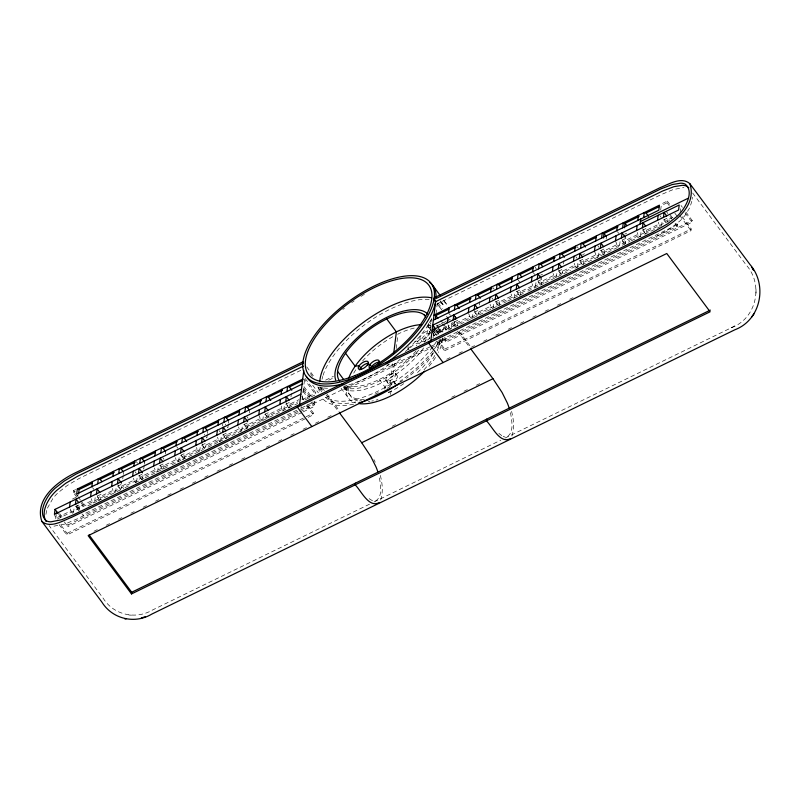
<?xml version="1.0" encoding="UTF-8"?>
<svg xmlns="http://www.w3.org/2000/svg" width="800" height="800" viewBox="0 0 800 800"><rect width="100%" height="100%" fill="white"/><g stroke="black" fill="none" stroke-linecap="round" stroke-linejoin="round"><path stroke-width="0.6" stroke-dasharray="4 3" d="M692.65 193.01L746.15 264.93C763.9 284.61 756.62 318.67 731.2 327.81L505.28 437.98M692.15 199.25L692.32 197.24M56.23 514.88L55.61 519.92L298 401.74M307.18 404.66L313.49 413.14L313.28 414.83L66.83 535.01L67.04 533.32L60.02 523.9M301.99 412.43L67.86 526.6L68.07 524.92L65.96 522.09M76.74 497.08L73.23 492.36L73.44 490.68L75.68 489.59M73.5 512.97L74.19 507.36L80.07 504.49L79.38 510.1M94.67 501.59L95.22 497.11L101.1 494.24L100.41 499.84M115.56 492.46L116.25 486.85L122.13 483.99L121.58 488.47M122.75 478.94L123.16 475.58M123.3 474.46L123.57 472.22M136.59 482.2L137.27 476.6L142.18 474.21M142.47 479.34L143.16 473.73M144.19 465.33L143.78 468.69L141.81 469.65M144.33 464.21L144.6 461.97M157.61 471.95L158.3 466.35L164.18 463.48L163.5 469.08M165.35 453.95L165.63 451.71M178.64 461.7L179.33 456.09L185.21 453.22L184.52 458.83M199.67 451.44L200.36 445.84L206.24 442.97L205.69 447.45M207.27 434.57L206.86 437.93L204.19 434.34M207.41 433.45L207.68 431.21M220.7 441.19L221.39 435.58L226.29 433.19M222.56 426.06L222.83 423.82M226.58 438.32L227.27 432.72M228.3 424.31L227.89 427.67L225.22 424.08M228.44 423.19L228.71 420.95M241.73 430.93L242.41 425.33L247.32 422.94M247.61 428.07L248.3 422.46M249.46 412.94L249.74 410.7M262.75 420.68L263.44 415.08L269.32 412.21L268.64 417.81M281.51 406.07L281.24 408.31L283.04 410.74M283.78 410.43L284.47 404.82L290.35 401.95L289.66 407.56M290.97 396.91L291.38 393.55M300.96 408.7L301.24 406.46M302.06 399.74L303.71 386.29L311.43 396.66M303.96 384.28L304.74 377.89L315.96 392.98L315.76 394.66L302.28 401.23M303.11 411.88L314.31 406.42L314.52 404.74L312.42 401.91M392.45 363.82L391.24 373.73L392.84 375.88L394.56 361.87M390.55 394.54L390.94 391.35A5.99 2.66 -36.6 0 0 393.52 389.67M396.19 348.56L397.98 334.03A53.95 23.95 -36.6 0 1 415.08 327.86M433.03 338.13L433.74 332.37M436.01 313.88L437.25 303.8L441.52 309.54M343.87 386.38L346.09 389.36L442.02 342.58L442.23 340.9A56.95 25.28 -36.6 0 0 442.38 338.86M682.09 216.7L691.21 228.95L691 230.64L444.55 350.81L444.75 349.13L438.44 340.65M685.93 212.07L692.24 220.55L692.03 222.23L445.58 342.41L445.79 340.73L443.68 337.9M451.36 327.65L451.91 323.17L457.79 320.3L457.1 325.91M454.84 321.55L454.56 323.8L456.36 326.22M472.25 318.52L472.94 312.92L478.82 310.05L478.27 314.53M479.44 305.01L479.85 301.65M493.28 308.27L493.96 302.66L499.85 299.8L499.16 305.4M514.3 298.01L514.99 292.41L520.87 289.54L520.19 295.15M535.47 286.64L536.02 282.16L541.9 279.29L541.21 284.89M556.36 277.51L557.05 271.9L562.93 269.03L562.38 273.52M563.55 263.99L563.96 260.63M577.39 267.25L578.08 261.65L583.96 258.78L583.27 264.38M598.42 257L599.1 251.39L604.99 248.53L604.3 254.13M606.16 239L606.43 236.76M619.58 245.62L620.13 241.14L626.01 238.27L625.33 243.88M640.47 236.49L641.16 230.89L647.04 228.02L646.49 232.5M660.68 210.12L661.23 205.63L667.11 202.77L667.32 201.09L660.58 204.37M661.5 226.24L662.19 220.63L668.07 217.76L667.52 222.25M430.83 346.45L677.3 226.26L677.5 224.57L675.4 221.75M680.12 212.75L680.67 208.27M45.92 514.37L46.75 510.22M436.96 305.04L437.17 303.84L660.93 194.72L672.99 189.63L683.98 187.48M691.82 201.34L689.87 207.47L685.09 215.33A27.51 12.21 -36.6 0 1 679.87 220.99L670.72 228.22L655.77 236.74M380.69 500.05C383.24 492.01 382.43 483.27 380.27 475.23M511.95 436.04C514.5 428 513.69 419.26 511.53 411.22M47.4 508.17L52.98 498.29A27.51 12.21 -36.6 0 1 58.2 492.63L67.35 485.41L79 478.54L301.51 369.99M405.66 351.3L408.45 348.98L410.05 351.14M431.26 329.99L429.52 331.44L431.12 333.59M400.76 358.87L394.26 364.29L387.08 365.07M433.73 331.42L435.47 329.97M731.2 327.81L735.14 325.57M73.23 492.36L75.19 491.41M72.41 499.09L77.31 496.7M325.64 380.13L333.44 376.33M436.93 325.86L445.86 321.51M446.96 320.97L450.28 319.35M540.56 275.2L542.52 274.25M582.62 254.69L584.58 253.74M624.67 234.19L626.63 233.23M328.74 380.2L333.25 378M72.76 513.28L70.96 510.85L55.82 518.24L54.42 514.4M76.14 506.07L76.84 507.99L91.99 500.6L93.79 503.02M97.17 495.81L97.87 497.73L113.02 490.35L114.82 492.77M117.85 484.6L118.9 487.48L134.04 480.09L135.85 482.52M139.23 475.31L139.93 477.22L155.07 469.84L156.88 472.26M160.26 465.05L160.95 466.97L176.1 459.58L177.9 462.01M181.28 454.8L181.98 456.72L197.13 449.33L198.93 451.75M201.96 443.58L203.01 446.46L218.16 439.08L219.96 441.5M223.34 434.29L224.04 436.21L239.18 428.82L240.99 431.25M244.37 424.04L245.07 425.95L260.21 418.57L262.01 420.99M265.4 413.78L266.09 415.7L281.24 408.31L280.54 406.4M286.07 402.57L287.12 405.45L299.02 399.64M432.14 330.21L433.53 334.05L448.68 326.66L450.48 329.09M471.51 318.83L469.71 316.41L454.56 323.8L453.86 321.88M474.54 310.66L475.59 313.54L490.74 306.16L493.14 309.39M495.92 301.37L496.62 303.29L511.76 295.9L513.57 298.33M516.95 291.12L517.64 293.03L532.79 285.65L534.59 288.07M537.97 280.86L538.67 282.78L553.82 275.39L555.62 277.82M558.65 269.65L559.7 272.53L574.85 265.14L577.25 268.37M580.03 260.35L580.73 262.27L595.87 254.89L597.68 257.31M601.06 250.1L601.76 252.02L616.9 244.63L618.71 247.06M622.09 239.85L622.78 241.76L637.93 234.38L639.73 236.8M642.76 228.63L643.81 231.51L658.96 224.12L660.16 225.74M664.14 219.34L664.84 221.26L673.49 217.03M302.49 399.55L315.96 392.98M433.33 335.73L669.55 220.55M87.82 505.81L96.8 501.43M97.93 500.88L123.75 488.29M124.87 487.74L130.49 485M134.98 482.81L143.96 478.43M145.09 477.88L167.54 466.93M172.03 464.74L181.02 460.36M182.14 459.81L203.47 449.41M207.96 447.22L218.07 442.29M219.19 441.74L297.79 403.42M448.15 330.1L459.38 324.62M460.5 324.07L486.32 311.48M487.45 310.93L496.43 306.55M497.55 306.01L506.53 301.63M507.66 301.08L523.38 293.41M527.87 291.22L533.48 288.48M534.61 287.94L543.59 283.56M544.71 283.01L570.54 270.42M575.03 268.23L580.64 265.49M581.77 264.94L606.47 252.89M607.59 252.35L617.7 247.42M622.19 245.23L630.05 241.4M631.17 240.85L643.52 234.83M644.64 234.28L660.36 226.61M296.97 410.14L83.63 514.17L83.42 515.85L81.95 513.88M301.46 407.95L314.93 401.38L314.73 403.06L313.32 401.17M677.5 224.57L446.2 337.37L445.99 339.05L444.59 337.16M429.96 346.88L77.15 518.9L65.08 523.99L54.09 526.14A27.51 12.21 -36.6 0 1 52.44 526.01M68.07 524.92L298.84 412.39M299.96 411.84L314.52 404.74M445.79 340.73L692.24 220.55M67.04 533.32L313.49 413.14M444.75 349.13L691.21 228.95M93.96 531.26L97.31 529.62M106.26 525.26L109.62 523.62M118.56 519.26L121.92 517.62M130.86 513.26L134.22 511.62M143.17 507.26L146.52 505.62M155.47 501.26L158.82 499.63M167.77 495.26L171.13 493.63M180.07 489.26L183.43 487.63M192.38 483.26L195.73 481.63M204.68 477.27L208.03 475.63M216.98 471.27L220.34 469.63M229.28 465.27L232.64 463.63M241.58 459.27L244.94 457.63M253.89 453.27L257.24 451.63M266.19 447.27L269.54 445.63M278.49 441.27L281.85 439.63M290.79 435.27L294.15 433.64M303.1 429.27L306.45 427.64M315.41 423.27L318.77 421.63M327.75 417.25L331.12 415.61M374.87 394.27L378.24 392.63M387.21 388.25L390.58 386.61M399.55 382.24L402.92 380.59M446.66 359.26L450.02 357.63M458.97 353.26L462.32 351.63M471.27 347.26L474.62 345.63M483.57 341.27L486.93 339.63M495.87 335.27L499.23 333.63M508.18 329.27L511.53 327.63M520.48 323.27L523.83 321.63M532.78 317.27L536.14 315.63M545.08 311.27L548.44 309.63M557.38 305.27L560.74 303.64M569.69 299.27L573.04 297.64M392.21 426.27L395.57 424.63M404.55 420.25L407.91 418.61M451.67 397.27L455.03 395.63M464.01 391.26L467.37 389.61M476.35 385.24L479.72 383.6M369.54 504.17L152.58 609.97C135.92 619.89 113.77 615.08 103.37 598.52L49.13 525.6M374.02 501.98L500.79 440.17M128.82 615.03L131.46 615.16M302.73 379.1L304.54 379.57L315.76 394.66M501.8 435.62L498.87 433.39M369.12 498.64L371.87 500.38A27.37 9.56 64 0 0 375.3 501.14C383.36 496.66 380.39 484.21 379.23 476.63M681.02 205.47L682.42 207.35M685.02 212.8L692.03 222.23M679.78 215.55L691 230.64M667.32 201.09L670.12 204.86M667.11 202.77L669.21 205.59M674.82 213.14L677.63 216.91M669.79 214.2L672.6 217.97M666.08 211.17L667.88 213.59M669.95 216.38L672.16 219.34M675.09 223.29L677.3 226.26M664.84 221.26L666.04 222.87M659.99 215.72L661.19 217.34M643.81 231.51L645.61 233.93M617.41 231.61L618.75 233.4M622.78 241.76L624.59 244.19M597.71 245.61L598.92 247.23M601.76 252.02L604.16 255.25M577.12 246.65L578.32 248.27M580.73 262.27L581.93 263.89M575.88 256.74L577.08 258.35M559.7 272.53L561.5 274.95M535.06 267.16L536.26 268.77M533.3 272.62L534.64 274.42M538.67 282.78L540.48 285.2M518.15 280.01L520.16 282.7M517.64 293.03L520.05 296.27M493.01 287.67L494.21 289.28M496.62 303.29L497.82 304.9M491.77 297.75L492.97 299.37M475.59 313.54L477.39 315.97M443.73 300.22L447.34 305.07A77.93 34.6 -36.6 0 0 442.2 300.47M440.44 300.81L443.32 304.69M449.19 313.64L450.52 315.44M438.02 302.87L442.34 308.69M452.5 322.34L456.2 327.31M459.15 331.29L470.99 347.2M446.51 316.25L449.36 320.08M451.55 323.02L454.51 327M457.47 330.98L470.04 347.88M437.17 303.84L441.44 309.58M440.92 320.48L443.02 323.31M443.72 324.25L447.23 328.96M441.41 323.1L443.52 325.93M444.22 326.87L447.02 330.65M437.08 325.11L439.19 327.94M439.89 328.88L442.69 332.65M436.38 325.49L438.6 328.47M438.28 328.68L441.78 333.39M437.37 329.42L440.88 334.13M436.46 330.15L439.27 333.93M442.07 337.7L445.58 342.41M429.43 321.85L430.91 323.84M433.35 328.96L437.79 334.93M440.75 338.91L442.22 340.9L441.87 343.04A56.95 25.28 -36.6 0 1 438.42 352.41M433.88 331.64L436.84 335.62M442.02 342.58L439.8 339.6L441.94 342.62M432.32 329.69L436.76 335.66M428.48 327.05L430.7 330.03M431.44 331.02L435.14 336M433.53 334.05L434.94 335.93M437.53 341.39L444.55 350.81M395.4 373.28L397 375.43M394.33 382.02L395.93 384.17A5.99 2.66 -36.6 0 0 389.19 386.31M386.24 380.9L387.85 383.06M379.33 379.46L385.99 388.41M344.82 385.69L346.3 387.68L346.15 389.72A56.95 25.28 -36.6 0 0 355.62 402.93M343.96 386.33L346.18 389.32L346.3 387.68A56.95 25.28 -36.6 0 1 346.66 385.54M344.08 387.22L349.26 394.18M341.05 388.17L348.45 398.12M306.75 366.88L314.68 377.55M321.97 387.34L326.41 393.31M327.15 394.3L339.72 411.21M310.34 373.51L312.48 376.39M320.28 387.03L323.24 391.01M326.2 394.99L338.78 411.9M317.71 386.93L321.32 391.78M312.69 385.2L318.39 392.86M303.51 387.97L310.52 397.4M303.3 389.66L309.61 398.14M303.09 391.34L308 397.94M310.81 401.71L314.31 406.42M303.67 399.95L301.22 395.18M306.27 405.4L313.28 414.83M287.12 405.45L288.92 407.87M266.09 415.7L267.9 418.12M246.9 416.68L248.11 418.29M245.07 425.95L246.87 428.38M224.04 436.21L225.84 438.63M219.19 430.67L220.39 432.29M203.01 446.46L204.81 448.89M176.61 446.56L177.95 448.36M181.98 456.72L183.79 459.14M162.79 457.69L164 459.31M160.95 466.97L162.76 469.39M136.31 461.6L137.52 463.22M139.93 477.22L141.73 479.65M135.08 471.69L136.28 473.3M118.9 487.48L120.7 489.9M92.5 487.58L93.83 489.37M97.87 497.73L99.67 500.16M77.22 494.78L78.29 496.22M73.44 490.68L74.84 492.57M75.54 493.51L77.65 496.34M78.35 497.28L80.45 500.11M81.15 501.05L84.66 505.77M80.95 502.74L84.45 507.45M76.61 504.74L80.82 510.4M76.07 505.98L79.01 509.93M76.84 507.99L79.25 511.22M59.65 513.61L63.16 518.32M58.74 514.34L61.55 518.12M64.35 521.89L67.86 526.6M59.12 524.63L66.83 535.01M373.88 459.5L375.25 462.21M658.26 222.21L658.96 224.12M637.23 232.46L637.93 234.38M615.85 241.75L616.9 244.63M594.83 252.01L595.87 254.89M574.15 263.22L574.85 265.14M553.12 273.48L553.82 275.39M532.09 283.73L532.79 285.65M511.06 293.98L511.76 295.9M490.04 304.24L490.74 306.16M468.66 313.53L469.71 316.41M447.98 324.75L448.68 326.66M259.16 415.69L260.21 418.57M238.49 426.9L239.18 428.82M217.46 437.16L218.16 439.08M196.43 447.41L197.13 449.33M175.4 457.67L176.1 459.58M154.37 467.92L155.07 469.84M133.35 478.17L134.04 480.09M112.32 488.43L113.02 490.35M91.29 498.68L91.99 500.6M70.26 508.94L70.96 510.85M510.5 412.62C511.66 420.2 514.62 432.65 506.56 437.13A27.37 9.56 64 0 1 503.13 436.37M756.05 293.11L755.97 288.88M439.01 329.19A56.95 25.28 -36.6 0 1 440.94 331.88M435.54 357.44A56.95 25.28 -36.6 0 1 427.74 367.76M428.83 324.86A56.95 25.28 -36.6 0 1 430.95 325.17M431.32 318.95A56.95 25.28 -36.6 0 1 431.99 320.5M429.96 337.03A56.95 25.28 -36.6 0 1 429.21 338.66M423.61 347.93A56.95 25.28 -36.6 0 1 342.59 388.55M389.65 391.87A5.99 2.66 -36.6 0 1 388.47 392.13M384.77 389.08A5.99 2.66 -36.6 0 1 390.16 382.47L390.41 380.45L392.01 382.6L391.77 384.63L390.16 382.47A5.99 2.66 -36.6 0 1 394.52 384.32M429.82 338.04A5.99 2.66 -36.6 0 1 427.45 340.02M426.13 340.77A5.99 2.66 -36.6 0 1 422.04 338.4A5.99 2.66 -36.6 0 1 430.4 333.29M414.73 341.29A5.99 2.66 -36.6 0 1 416.31 345.81M409.17 349.29A5.99 2.66 -36.6 0 1 408.26 346.68M410.47 347.78A5.99 2.66 -36.6 0 1 411.35 346.69L412.47 345.65A5.99 2.66 -36.6 0 1 419.62 344.08M436.06 330.08A53.95 23.95 -36.6 0 1 437.95 334.5M437.76 342A53.95 23.95 -36.6 0 1 435.59 348.56M433.22 353.24A53.95 23.95 -36.6 0 1 417.37 372.65M403.75 383.66A53.95 23.95 -36.6 0 1 385.98 393.77M364.33 399.6A53.95 23.95 -36.6 0 1 347.08 386.22M427.42 325.07A53.95 23.95 -36.6 0 1 430.97 326.14M428.58 323.29A53.95 23.95 -36.6 0 1 422.65 341.91M416.15 350.86A53.95 23.95 -36.6 0 1 346.43 385.81M446.54 326.33A74.93 33.27 -36.6 0 1 444.27 332.51M440.49 339.84A74.93 33.27 -36.6 0 1 434.25 349.12M432.94 350.82A74.93 33.27 -36.6 0 1 400.04 381.26M361.39 400.5A74.93 33.27 -36.6 0 1 359.47 401.04M355.73 401.96A74.93 33.27 -36.6 0 1 324.37 395.87M321.74 389.74A74.93 33.27 -36.6 0 1 321.4 387.35M322.01 379.32A74.93 33.27 -36.6 0 1 322.75 376.38M323.06 375.38A74.93 33.27 -36.6 0 1 367.91 322.4A74.93 33.27 -36.6 0 1 430.13 299.48M439.98 302.43A74.93 33.27 -36.6 0 1 444.92 306.85M440.28 301.54A74.93 33.27 -36.6 0 1 444.46 306.56M443.93 327.22A74.93 33.27 -36.6 0 1 441.68 332.49M436.82 341.03A74.93 33.27 -36.6 0 1 433.29 346.11M432.65 346.96A74.93 33.27 -36.6 0 1 325.81 396.86M321.62 391.85A74.93 33.27 -36.6 0 1 320.14 387.58M430.85 320.03A56.95 25.28 -36.6 0 1 431.11 321.85M431 325.82A56.95 25.28 -36.6 0 1 424.32 342.35M418.71 350.09A56.95 25.28 -36.6 0 1 342.6 387.2M449.02 325.33A77.93 34.6 -36.6 0 1 447.97 328.49M443.23 338.51A77.93 34.6 -36.6 0 1 436.24 349.03M433.45 352.57A77.93 34.6 -36.6 0 1 406.44 378.26M353.62 404.18A77.93 34.6 -36.6 0 1 321.95 397.65M319.23 391.27A77.93 34.6 -36.6 0 1 318.79 387.05M436.66 331.03A53.95 23.95 -36.6 0 1 439.11 335.06M439.85 340.2A53.95 23.95 -36.6 0 1 439.7 342.13L439.36 344.16A53.95 23.95 -36.6 0 1 437.19 350.72M434.82 355.4A53.95 23.95 -36.6 0 1 423.77 370.01M377.98 399.53A53.95 23.95 -36.6 0 1 376.14 400.06M373.44 400.72A53.95 23.95 -36.6 0 1 371.69 401.07M369.99 401.36A53.95 23.95 -36.6 0 1 368.33 401.57M357.65 400.9A53.95 23.95 -36.6 0 1 348.68 388.38L348.82 386.45A53.95 23.95 -36.6 0 1 349.16 384.42M353.7 373.18A53.95 23.95 -36.6 0 1 356.77 368.35M362.55 361A53.95 23.95 -36.6 0 1 394 336.08M427.01 326.93A53.95 23.95 -36.6 0 1 430.87 327.68M342.83 309.47A77.93 34.6 -36.6 0 1 344.41 308.19M351.71 302.64A77.93 34.6 -36.6 0 1 354.2 300.87M360.97 296.4A77.93 34.6 -36.6 0 1 366.97 292.81M431.81 318.71A77.93 34.6 -36.6 0 1 405.32 351.34M389.5 364.04A77.93 34.6 -36.6 0 1 345.64 385.79M327.61 388.27A77.93 34.6 -36.6 0 1 318.94 387M420.36 339.07L417.61 341.36L419.21 343.51L421.96 341.22L420.36 339.07M389.12 380.97A5.99 2.66 -36.6 0 0 395.81 373.84A5.99 2.66 -36.6 0 0 387.55 376.45A5.99 2.66 -36.6 0 0 389.12 380.97M390.72 383.13A5.99 2.66 -36.6 0 0 397.41 376A5.99 2.66 -36.6 0 0 389.15 378.61A5.99 2.66 -36.6 0 0 390.72 383.13M423.23 339.14A5.99 2.66 -36.6 0 0 429.92 332A5.99 2.66 -36.6 0 0 421.66 334.62A5.99 2.66 -36.6 0 0 423.23 339.14"/><path stroke-width="1.2" d="M301.49 389.18L55.04 509.36L54.42 514.4L300.87 394.22M56.37 513.76L56.64 511.52M69.56 507.02L70.18 501.98M75.45 504.15L76.07 499.11L78.74 502.7M302.73 379.1L77.3 489.02L76.68 494.06L302.11 384.14M78.56 493.98L79.11 489.5L92.1 483.17M90.59 496.76L91.21 491.72M91.83 486.68L92.45 481.64M96.47 493.9L97.09 488.85L99.76 492.44M97.71 483.81L98.33 478.77L100.14 479.24L101.94 481.67M111.62 486.51L112.24 481.47M112.86 476.43L113.48 471.38M117.5 483.64L118.12 478.6L121.46 483.09M118.74 473.56L119.36 468.51L121.17 468.99L122.97 471.41M132.65 476.26L133.27 471.21M133.89 466.17L134.51 461.13M138.53 473.39L139.15 468.35L142.49 472.83M139.77 463.3L140.39 458.26L142.2 458.73L144.6 461.97M131.5 593.93L88.16 535.66L666.78 253.51L710.12 311.78L131.5 593.93L131.71 592.25L89.1 534.97M153.68 466L154.3 460.96M154.91 455.92L155.53 450.87M159.56 463.13L160.18 458.09L162.85 461.68M160.8 453.05L161.41 448.01L163.22 448.48L165.63 451.71M174.7 455.75L175.32 450.71M175.94 445.66L176.56 440.62M180.59 452.88L181.2 447.84L183.88 451.43M181.82 442.79L182.44 437.75L184.25 438.23L186.66 441.46M195.73 445.49L196.35 440.45M196.97 435.41L197.59 430.37M201.61 442.63L202.23 437.58L204.9 441.18M202.85 432.54L203.47 427.5L205.28 427.97L207.08 430.4M216.76 435.24L217.38 430.2M218 425.16L218.62 420.11M222.64 432.37L223.26 427.33L225.93 430.92M223.88 422.29L224.5 417.24L226.31 417.72L228.11 420.14M237.79 424.99L238.41 419.94M239.03 414.9L239.64 409.86M243.67 422.12L244.29 417.08L247.63 421.56M244.91 412.03L245.53 406.99L247.34 407.46L249.14 409.89M258.81 414.73L259.43 409.69M260.05 404.65L260.67 399.6M264.7 411.86L265.32 406.82L267.99 410.41M265.93 401.78L266.55 396.74L268.36 397.21L270.77 400.44M279.84 404.48L280.46 399.44M281.08 394.39L281.7 389.35M285.72 401.61L286.34 396.57L289.02 400.16M286.96 391.53L287.58 386.48L289.39 386.96L291.8 390.19M297.62 405.51L297.41 407.2L311.84 426.59M302.78 363.5L302.98 361.81A77.93 34.6 -36.6 0 1 373.98 286.11A77.93 34.6 -36.6 0 1 434.25 297.8L660.18 187.63C668.93 184.28 681.21 176.23 689.82 183.63L749.93 264.44C767.81 284.83 760.92 319.94 734.88 329.77L151.76 614.12C134.79 624.37 112.4 619.05 101.94 602.18L41.83 521.37C34.11 498.56 58.92 480.36 77.05 471.99L302.98 361.81L302.77 364.6A77.93 34.6 -36.6 0 0 363.25 373.51A77.93 34.6 -36.6 0 0 433.76 300.73L434.25 297.8L434.04 299.49L435.56 301.68L435.36 302.89A77.93 34.6 -36.6 0 1 386.23 363.06M299.52 405.23L303.78 370.54M355.39 483.18L355.18 484.86C361.26 490.88 368.97 508.46 379.37 502.52M393.7 353.66L396.37 331.88L386.76 318.95M428.88 341.5L428.68 343.19L443.1 362.58M430.79 341.21L435.65 301.64L434.04 299.49L661.01 188.86L672.35 184.51L680.78 183.17A27.51 12.21 -36.6 0 1 685.19 184.13C693.57 190.9 687.12 204.08 681.89 211.02A27.51 12.21 -36.6 0 1 676.66 216.68L667.51 223.91L652.56 232.43L73.94 514.59L61.87 519.68L50.88 521.83A27.51 12.21 -36.6 0 1 46.47 520.87C38.09 514.11 44.54 500.92 49.77 493.98A27.51 12.21 -36.6 0 1 55 488.32L64.15 481.1L75.8 474.23L302.86 363.46M433.99 330.35L434.36 327.33M435.35 319.26L435.8 315.56L448.79 309.23M447.28 322.83L447.9 317.79M448.52 312.74L449.14 307.7M453.16 319.96L453.78 314.92L456.59 318.69M454.4 309.87L455.02 304.83L456.83 305.31L459.24 308.54M455.11 319.31L455.39 317.07M468.31 312.57L468.93 307.53M469.55 302.49L470.17 297.45M474.19 309.71L474.81 304.66L477.48 308.25M475.43 299.62L476.05 294.58L477.86 295.05L480.26 298.28M489.34 302.32L489.96 297.28M490.58 292.23L491.2 287.19M495.22 299.45L495.84 294.41L498.51 298M496.46 289.37L497.08 284.32L498.89 284.8L500.69 287.22M486.65 419.17L486.45 420.85C492.53 426.87 500.24 444.45 510.64 438.51M510.37 292.07L510.99 287.02M511.6 281.98L512.22 276.94M516.25 289.2L516.87 284.16L519.54 287.75M517.49 279.11L518.11 274.07L519.91 274.54L521.72 276.97M531.39 281.81L532.01 276.77M532.63 271.73L533.25 266.68M537.28 278.94L537.9 273.9L541.23 278.39M538.51 268.86L539.13 263.82L540.94 264.29L542.75 266.71M552.42 271.56L553.04 266.52M553.66 261.47L554.28 256.43M558.3 268.69L558.92 263.65L561.59 267.24M559.54 258.6L560.16 253.56L561.97 254.04L564.37 257.27M573.45 261.3L574.07 256.26M574.69 251.22L575.31 246.18M579.33 258.44L579.95 253.39L582.62 256.98M580.57 248.35L581.19 243.31L583 243.78L585.4 247.01M594.48 251.05L595.1 246.01M595.72 240.96L596.34 235.92M600.36 248.18L600.98 243.14L603.65 246.73M601.6 238.1L602.22 233.05L604.03 233.53L606.43 236.76M603.48 238.01L604.03 233.53L618.09 226.67M615.51 240.8L616.12 235.75M616.74 230.71L617.36 225.67M621.39 237.93L622.01 232.89L625.35 237.37M622.63 227.84L623.24 222.8L625.05 223.27L626.86 225.7M624.5 227.76L625.05 223.27L639.12 216.42M636.53 230.54L637.15 225.5M637.77 220.46L638.39 215.41M640.09 224.07L640.71 219.02M642.42 227.67L643.03 222.63L645.71 226.22M643.65 217.59L644.27 212.55L646.08 213.02L648.49 216.25M657.56 220.29L658.18 215.25M663.44 217.42L664.06 212.38L666.73 215.97M751.56 317.15L753.94 313.95M303.26 366.2L77.4 476.38L65.75 483.25L56.6 490.48A27.51 12.21 -36.6 0 0 51.38 496.14C46.25 502.97 41.3 513.28 46.04 521.45M435.56 301.68L662.61 191.01L673.95 186.67L682.38 185.32A27.51 12.21 -36.6 0 1 686.79 186.28L688.82 187.86M100.14 479.24L114.21 472.38M121.17 468.99L135.23 462.13M142.2 458.73L155.18 452.4M163.22 448.48L177.29 441.62M184.25 438.23L198.32 431.37M205.28 427.97L218.26 421.64M226.31 417.72L239.29 411.39M247.34 407.46L261.4 400.61M268.36 397.21L282.43 390.35M289.39 386.96L302.37 380.63M456.83 305.31L470.9 298.45M477.86 295.05L491.92 288.19M498.89 284.8L511.87 278.47M519.91 274.54L532.9 268.21M540.94 264.29L555.01 257.43M561.97 254.04L576.03 247.18M583 243.78L595.98 237.45M646.08 213.02L659.06 206.69M433.38 320.13L658.8 210.2L659.42 205.16L433.99 315.09L435.8 315.56L437.91 318.39M640.4 221.54L688.02 198.32M432.14 330.21L678.59 210.03L679.21 204.99L432.76 325.17L435.76 329.21M339.52 412.89L361.71 442.72L492.97 378.71L502.09 392.5L507.25 402.86A27.37 9.56 64 0 1 509.11 407.81M131.71 592.25L710.33 310.1M141.34 617.98L145.27 616.72M367.46 364.86L369.96 364.59A5.99 2.66 -36.6 0 1 377.01 360L377.99 360.02A5.99 2.66 -36.6 0 1 378.29 363.69M379.59 362.18L378.61 362.15A5.99 2.66 -36.6 0 0 370.68 368.76M124.74 618.8L125.98 619.01M77.3 489.02L79.11 489.5M41.83 521.37C50.45 528.77 62.72 520.72 71.48 517.37L654.61 233.01C672.74 224.63 697.55 206.44 689.82 183.63M432.91 285.67L440.12 295.37M470.78 348.88L492.97 378.71M424.25 314.89L425.73 316.88M371.56 366.75L369.96 364.59A5.99 2.66 -36.6 0 0 371.24 368.28M360.73 367.92L359.12 365.77L355.17 366.2L345.55 353.27M337.6 371.36L343.52 379.32M55.04 509.36L58.04 513.4M361.71 442.72L370.83 456.51L375.98 466.87A27.37 9.56 64 0 1 377.85 471.82M751.79 267.32L753.51 270.09L752.53 268.52M424.6 371.18A56.95 25.28 -36.6 0 1 359.69 403.72M359.84 369.93A5.99 2.66 -36.6 0 1 363.34 365.31A5.99 2.66 -36.6 0 1 368.75 363.35M348.82 377.96A53.95 23.95 -36.6 0 1 420.99 324.67M339.64 381.25A53.95 23.95 -36.6 0 1 367.67 330.79A53.95 23.95 -36.6 0 1 425.44 315.95M319.77 381.78A74.93 33.27 -36.6 0 1 362.35 323.14A74.93 33.27 -36.6 0 1 431.31 297.73M335.7 380.06A56.95 25.28 -36.6 0 1 369.82 327.55A56.95 25.28 -36.6 0 1 427.79 314.1M398.98 383.6A77.93 34.6 -36.6 0 1 358.47 403.03M429.74 282.4A77.93 34.6 -36.6 0 1 436.06 297.17M343.06 383.89A77.93 34.6 -36.6 0 1 306.34 376.32M361.58 369.2A5.99 2.66 -36.6 0 0 368.27 362.07A5.99 2.66 -36.6 0 0 360.01 364.68A5.99 2.66 -36.6 0 0 361.58 369.2M355.26 375.49A74.93 33.27 -36.6 0 0 428.89 285.3A74.93 33.27 -36.6 0 0 321.69 328.64A74.93 33.27 -36.6 0 0 355.26 375.49"/></g></svg>
